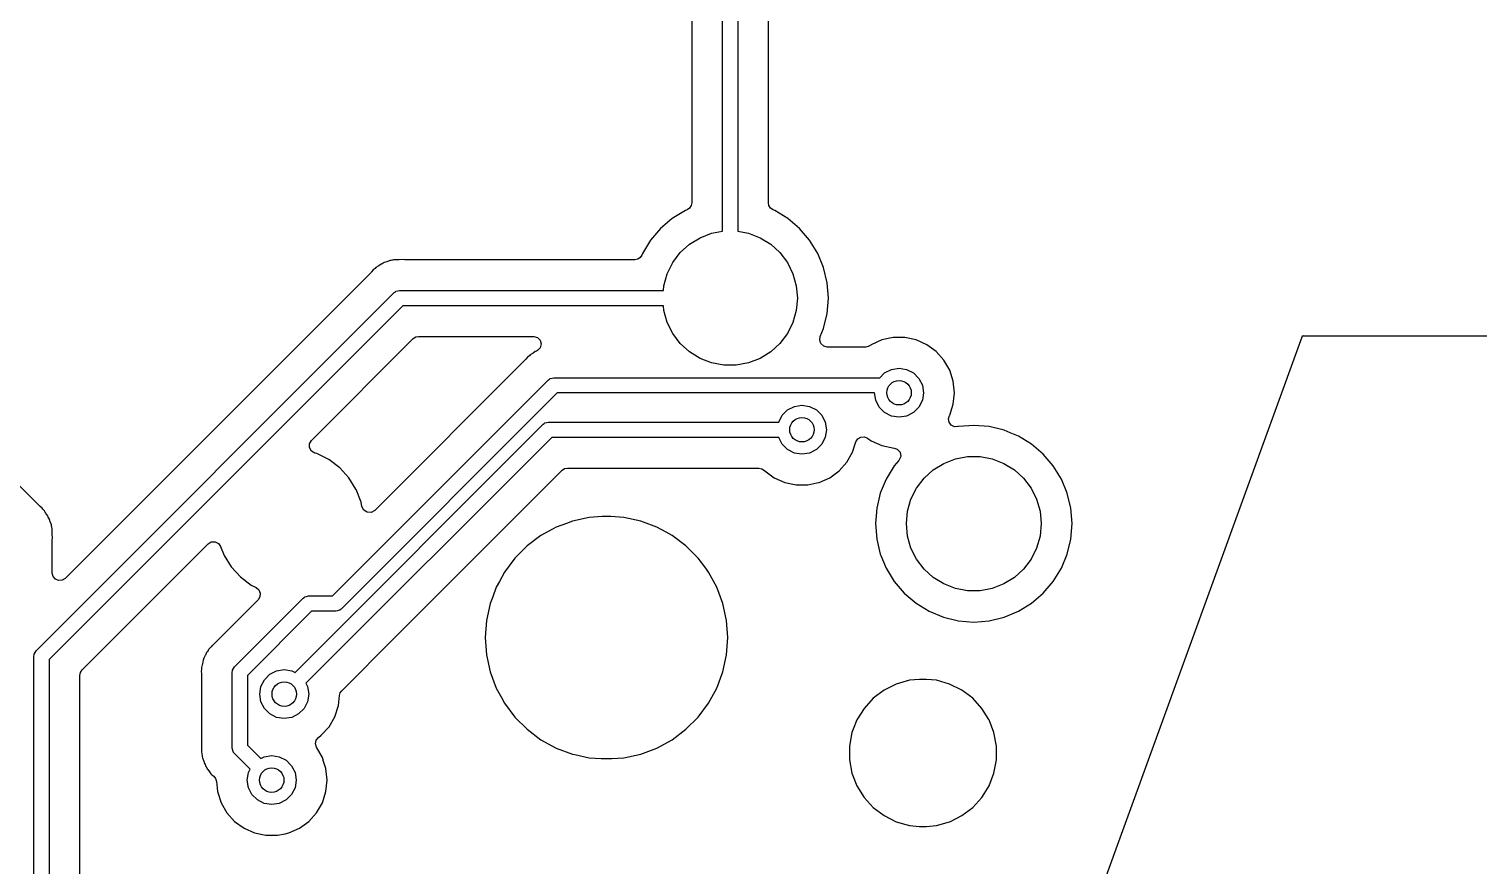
# Model space of a CAD drawing. Extents: x 1.74 to 9.58, y -5.96 to -1.79.
# Drawn here: x 4.497 to 5.43, y -4.138 to -3.6 of the extents above; entities that cross this region are included whole.
import ezdxf

# ---------------------------------------------------------------- set-up
doc = ezdxf.new("R2010")
doc.units = 0
doc.header["$MEASUREMENT"] = 0
doc.layers.add('BLACK', color=7, linetype='CONTINUOUS')

msp = doc.modelspace()

# ---------------------------------------------------------------- linework, layer by layer
at = {"layer": 'BLACK', "linetype": 'CONTINUOUS'}
for p, q in [((4.92365, -3.37459), (4.92365, -3.71195)), ((4.94335, -3.73027), (4.94335, -3.3732)), ((4.9532, -3.37524), (4.9532, -3.73027)), ((4.9729, -3.71195), (4.9729, -3.441)), ((4.91958, -3.7169), (4.91112, -3.72208)), ((4.92064, -3.71646), (4.91958, -3.7169)), ((4.92222, -3.7154), (4.92064, -3.71646)), ((4.92328, -3.71382), (4.92222, -3.7154)), ((4.92365, -3.71195), (4.92328, -3.71382)), ((4.97327, -3.71382), (4.9729, -3.71195)), ((4.97433, -3.7154), (4.97327, -3.71382)), ((4.97591, -3.71646), (4.97433, -3.7154)), ((4.97697, -3.7169), (4.97591, -3.71646)), ((4.98264, -3.72037), (4.97697, -3.7169)), ((4.90358, -3.72852), (4.89714, -3.73606)), ((4.91112, -3.72208), (4.90358, -3.72852)), ((4.98543, -3.72208), (4.98264, -3.72037)), ((4.99297, -3.72852), (4.98543, -3.72208)), ((4.99941, -3.73606), (4.99297, -3.72852)), ((4.50422, -3.9068), (4.33328, -3.73585)), ((4.89714, -3.73606), (4.89196, -3.74452)), ((4.91627, -3.74404), (4.92218, -3.73866)), ((4.92218, -3.73866), (4.92897, -3.73445)), ((4.92897, -3.73445), (4.93642, -3.73156)), ((4.93642, -3.73156), (4.94335, -3.73027)), ((4.9532, -3.73027), (4.96013, -3.73156)), ((4.96013, -3.73156), (4.96758, -3.73445)), ((4.96758, -3.73445), (4.97437, -3.73866)), ((4.97437, -3.73866), (4.98028, -3.74404)), ((5.00459, -3.74452), (4.99941, -3.73606)), ((4.89046, -3.74716), (4.88888, -3.74822)), ((4.89152, -3.74558), (4.89046, -3.74716)), ((4.89196, -3.74452), (4.89152, -3.74558)), ((4.91145, -3.75042), (4.91627, -3.74404)), ((4.98028, -3.74404), (4.9851, -3.75042)), ((5.00839, -3.75368), (5.00459, -3.74452)), ((4.7174, -3.75679), (4.52076, -3.95343)), ((4.71771, -3.75645), (4.7174, -3.75679)), ((4.7188, -3.75512), (4.71771, -3.75645)), ((4.71944, -3.75466), (4.7188, -3.75512)), ((4.72002, -3.75416), (4.71944, -3.75466)), ((4.72058, -3.7536), (4.72002, -3.75416)), ((4.72206, -3.75273), (4.72058, -3.7536)), ((4.72245, -3.75247), (4.72206, -3.75273)), ((4.72384, -3.75146), (4.72245, -3.75247)), ((4.72457, -3.75117), (4.72384, -3.75146)), ((4.72526, -3.75084), (4.72457, -3.75117)), ((4.72594, -3.75044), (4.72526, -3.75084)), ((4.72759, -3.74996), (4.72594, -3.75044)), ((4.72802, -3.74981), (4.72759, -3.74996)), ((4.72962, -3.74917), (4.72802, -3.74981)), ((4.7304, -3.74907), (4.72962, -3.74917)), ((4.73115, -3.74892), (4.7304, -3.74907)), ((4.73191, -3.7487), (4.73115, -3.74892)), ((4.73363, -3.74865), (4.73191, -3.7487)), ((4.73409, -3.74861), (4.73363, -3.74865)), ((4.73425, -3.74859), (4.73409, -3.74861)), ((4.73533, -3.74859), (4.73425, -3.74859)), ((4.73549, -3.74859), (4.73533, -3.74859)), ((4.73825, -3.7485), (4.73549, -3.74859)), ((4.73905, -3.74859), (4.73825, -3.7485)), ((4.88701, -3.74859), (4.73905, -3.74859)), ((4.88888, -3.74822), (4.88701, -3.74859)), ((4.90789, -3.75757), (4.91145, -3.75042)), ((4.9851, -3.75042), (4.98866, -3.75757)), ((5.0107, -3.76333), (5.00839, -3.75368)), ((4.90542, -3.76829), (4.90571, -3.76526)), ((4.90571, -3.76526), (4.90789, -3.75757)), ((4.98866, -3.75757), (4.99084, -3.76526)), ((4.99084, -3.76526), (4.99158, -3.77322)), ((5.01148, -3.77322), (5.0107, -3.76333)), ((4.50203, -4.00002), (4.73232, -3.76974)), ((4.73232, -3.76974), (4.73302, -3.76921)), ((4.73302, -3.76921), (4.73313, -3.76908)), ((4.73313, -3.76908), (4.73324, -3.76905)), ((4.73324, -3.76905), (4.73344, -3.7689)), ((4.73344, -3.7689), (4.73463, -3.76864)), ((4.73463, -3.76864), (4.7358, -3.76829)), ((4.7358, -3.76829), (4.90542, -3.76829)), ((4.99158, -3.77322), (4.99084, -3.78117)), ((5.0107, -3.7831), (5.01148, -3.77322)), ((4.73783, -3.77814), (4.51043, -4.00554)), ((4.90542, -3.77814), (4.73783, -3.77814)), ((4.90571, -3.78117), (4.90542, -3.77814)), ((4.90789, -3.78886), (4.90571, -3.78117)), ((4.99084, -3.78117), (4.98866, -3.78886)), ((5.00839, -3.79275), (5.0107, -3.7831)), ((4.91145, -3.79601), (4.90789, -3.78886)), ((4.98866, -3.78886), (4.9851, -3.79601)), ((5.00624, -3.79794), (5.00839, -3.79275)), ((4.67916, -3.86468), (4.74457, -3.79927)), ((4.74457, -3.79927), (4.74615, -3.79821)), ((4.74615, -3.79821), (4.74802, -3.79784)), ((4.74802, -3.79784), (4.822, -3.79784)), ((4.822, -3.79784), (4.82443, -3.79849)), ((4.82443, -3.79849), (4.82622, -3.80027)), ((4.82622, -3.80027), (4.82688, -3.8027)), ((4.82688, -3.8027), (4.82624, -3.80513)), ((4.91627, -3.80239), (4.91145, -3.79601)), ((4.92218, -3.80778), (4.91627, -3.80239)), ((4.98028, -3.80239), (4.97437, -3.80778)), ((4.9851, -3.79601), (4.98028, -3.80239)), ((5.00589, -3.80029), (5.00624, -3.79794)), ((5.00669, -3.80252), (5.00589, -3.80029)), ((5.00845, -3.80412), (5.00669, -3.80252)), ((5.03832, -3.80376), (5.03696, -3.80445)), ((5.03874, -3.80345), (5.03832, -3.80376)), ((5.03909, -3.8032), (5.03874, -3.80345)), ((5.04589, -3.80017), (5.03909, -3.8032)), ((5.05318, -3.79862), (5.04589, -3.80017)), ((5.06064, -3.79862), (5.05318, -3.79862)), ((5.05318, -3.79862), (5.05318, -3.79862)), ((5.06793, -3.80017), (5.06064, -3.79862)), ((5.06064, -3.79862), (5.06064, -3.79862)), ((5.07473, -3.8032), (5.06793, -3.80017)), ((5.08076, -3.80758), (5.07473, -3.8032)), ((5.31584, -3.7984), (5.08754, -4.42672)), ((5.31587, -3.79824), (5.31584, -3.7984)), ((5.31609, -3.79772), (5.31587, -3.79824)), ((5.31612, -3.79762), (5.31609, -3.79772)), ((5.31613, -3.79762), (5.31612, -3.79762)), ((5.31614, -3.79762), (5.31613, -3.79762)), ((5.31625, -3.79761), (5.31614, -3.79762)), ((5.31683, -3.79759), (5.31625, -3.79761)), ((5.317, -3.79762), (5.31683, -3.79759)), ((5.99954, -3.79762), (5.317, -3.79762)), ((4.8166, -3.81289), (4.71977, -3.90972)), ((4.81691, -3.81255), (4.8166, -3.81289)), ((4.81801, -3.81122), (4.81691, -3.81255)), ((4.81864, -3.81076), (4.81801, -3.81122)), ((4.81923, -3.81026), (4.81864, -3.81076)), ((4.81978, -3.8097), (4.81923, -3.81026)), ((4.82126, -3.80883), (4.81978, -3.8097)), ((4.82165, -3.80858), (4.82126, -3.80883)), ((4.82304, -3.80757), (4.82165, -3.80858)), ((4.82377, -3.80728), (4.82304, -3.80757)), ((4.82445, -3.80694), (4.82377, -3.80728)), ((4.82448, -3.80693), (4.82445, -3.80694)), ((4.82624, -3.80513), (4.82448, -3.80693)), ((4.92897, -3.81198), (4.92218, -3.80778)), ((4.93642, -3.81487), (4.92897, -3.81198)), ((4.96758, -3.81198), (4.96013, -3.81487)), ((4.97437, -3.80778), (4.96758, -3.81198)), ((5.01075, -3.80469), (5.00845, -3.80412)), ((5.03545, -3.80469), (5.01075, -3.80469)), ((5.03696, -3.80445), (5.03545, -3.80469)), ((5.08575, -3.81312), (5.08076, -3.80758)), ((5.08948, -3.81958), (5.08575, -3.81312)), ((4.94428, -3.81634), (4.93642, -3.81487)), ((4.95227, -3.81634), (4.94428, -3.81634)), ((4.96013, -3.81487), (4.95227, -3.81634)), ((5.04459, -3.8244), (5.04765, -3.82133)), ((5.04765, -3.82133), (5.05204, -3.8191)), ((5.05204, -3.8191), (5.05691, -3.81833)), ((5.05691, -3.81833), (5.06178, -3.8191)), ((5.06178, -3.8191), (5.06617, -3.82133)), ((5.06617, -3.82133), (5.06965, -3.82482)), ((5.09178, -3.82666), (5.08948, -3.81958)), ((5.08948, -3.81958), (5.08948, -3.81958)), ((4.69268, -3.96468), (4.83152, -3.82584)), ((4.83152, -3.82584), (4.83222, -3.82531)), ((4.83222, -3.82531), (4.83234, -3.82518)), ((4.83234, -3.82518), (4.83244, -3.82515)), ((4.83244, -3.82515), (4.83264, -3.825)), ((4.83264, -3.825), (4.83383, -3.82474)), ((4.83383, -3.82474), (4.835, -3.8244)), ((4.835, -3.8244), (5.04459, -3.8244)), ((5.06965, -3.82482), (5.07189, -3.82921)), ((5.07189, -3.82921), (5.07266, -3.83407)), ((5.09256, -3.83407), (5.09178, -3.82666)), ((4.83704, -3.83424), (4.6982, -3.97308)), ((5.04119, -3.83424), (4.83704, -3.83424)), ((5.04193, -3.83894), (5.04119, -3.83424)), ((5.04417, -3.84333), (5.04193, -3.83894)), ((5.07189, -3.83894), (5.06965, -3.84333)), ((5.07266, -3.83407), (5.07189, -3.83894)), ((5.09178, -3.84149), (5.09256, -3.83407)), ((4.97954, -3.85292), (4.98175, -3.84858)), ((4.98175, -3.84858), (4.98523, -3.8451)), ((4.98523, -3.8451), (4.98962, -3.84286)), ((4.98962, -3.84286), (4.99449, -3.84209)), ((4.99449, -3.84209), (4.99935, -3.84286)), ((4.99935, -3.84286), (5.00374, -3.8451)), ((5.00374, -3.8451), (5.00723, -3.84858)), ((5.00723, -3.84858), (5.00947, -3.85297)), ((5.04765, -3.84682), (5.04417, -3.84333)), ((5.05204, -3.84905), (5.04765, -3.84682)), ((5.05691, -3.84982), (5.05204, -3.84905)), ((5.06178, -3.84905), (5.05691, -3.84982)), ((5.06617, -3.84682), (5.06178, -3.84905)), ((5.06965, -3.84333), (5.06617, -3.84682)), ((5.08876, -3.85085), (5.08941, -3.84869)), ((5.08941, -3.84869), (5.08948, -3.84857)), ((5.08948, -3.84857), (5.09178, -3.84149)), ((4.66854, -4.01387), (4.82805, -3.85436)), ((4.82805, -3.85436), (4.82875, -3.85383)), ((4.82875, -3.85383), (4.82887, -3.8537)), ((4.82887, -3.8537), (4.82897, -3.85367)), ((4.82897, -3.85367), (4.82917, -3.85352)), ((4.82917, -3.85352), (4.83036, -3.85326)), ((4.83036, -3.85326), (4.83153, -3.85292)), ((4.83153, -3.85292), (4.97954, -3.85292)), ((5.00947, -3.85297), (5.01024, -3.85784)), ((5.01024, -3.85784), (5.00947, -3.86271)), ((5.08915, -3.85307), (5.08876, -3.85085)), ((5.0905, -3.85488), (5.08915, -3.85307)), ((5.09252, -3.85589), (5.0905, -3.85488)), ((5.09477, -3.85588), (5.09252, -3.85589)), ((5.09509, -3.8558), (5.09477, -3.85588)), ((5.10498, -3.85503), (5.09509, -3.8558)), ((5.11486, -3.8558), (5.10498, -3.85503)), ((5.12451, -3.85812), (5.11486, -3.8558)), ((5.12846, -3.85976), (5.12451, -3.85812)), ((5.13367, -3.86192), (5.12846, -3.85976)), ((4.83357, -3.86276), (4.6755, -4.02083)), ((4.67789, -3.86935), (4.6779, -3.86685)), ((4.6779, -3.86685), (4.67916, -3.86468)), ((4.97954, -3.86276), (4.83357, -3.86276)), ((4.98175, -3.8671), (4.97954, -3.86276)), ((4.98523, -3.87058), (4.98175, -3.8671)), ((5.00723, -3.8671), (5.00374, -3.87058)), ((5.00947, -3.86271), (5.00723, -3.8671)), ((5.02705, -3.87234), (5.02922, -3.86568)), ((5.02922, -3.86568), (5.03041, -3.86373)), ((5.03041, -3.86373), (5.03235, -3.86254)), ((5.03235, -3.86254), (5.03463, -3.86236)), ((5.03463, -3.86236), (5.03673, -3.86324)), ((5.03673, -3.86324), (5.03909, -3.86495)), ((5.03909, -3.86495), (5.03909, -3.86495)), ((5.03909, -3.86495), (5.03909, -3.86495)), ((5.03909, -3.86495), (5.04589, -3.86798)), ((5.04589, -3.86798), (5.05368, -3.86963)), ((5.14213, -3.8671), (5.13367, -3.86192)), ((5.14967, -3.87354), (5.14213, -3.8671)), ((4.67912, -3.87154), (4.67789, -3.86935)), ((4.68128, -3.87282), (4.67912, -3.87154)), ((4.6825, -3.87317), (4.68128, -3.87282)), ((4.69034, -3.87707), (4.6825, -3.87317)), ((4.69733, -3.88235), (4.69034, -3.87707)), ((4.98962, -3.87282), (4.98523, -3.87058)), ((4.99449, -3.87359), (4.98962, -3.87282)), ((4.99935, -3.87282), (4.99449, -3.87359)), ((5.00374, -3.87058), (4.99935, -3.87282)), ((5.02333, -3.87879), (5.02705, -3.87234)), ((5.05368, -3.86963), (5.05367, -3.86969)), ((5.05367, -3.86969), (5.05575, -3.8703)), ((5.05683, -3.87758), (5.05384, -3.88108)), ((5.05575, -3.8703), (5.05755, -3.87237)), ((5.05796, -3.87508), (5.05683, -3.87758)), ((5.05755, -3.87237), (5.05796, -3.87508)), ((5.08567, -3.87947), (5.09313, -3.87658)), ((5.09313, -3.87658), (5.10098, -3.87511)), ((5.10098, -3.87511), (5.10897, -3.87511)), ((5.10897, -3.87511), (5.11683, -3.87658)), ((5.11683, -3.87658), (5.12428, -3.87947)), ((5.15611, -3.88108), (5.14967, -3.87354)), ((4.70323, -3.88883), (4.69733, -3.88235)), ((4.73271, -3.99149), (4.8403, -3.8839)), ((4.8403, -3.8839), (4.84188, -3.88284)), ((4.84188, -3.88284), (4.84375, -3.88247)), ((4.84375, -3.88247), (4.96678, -3.88247)), ((4.96678, -3.88247), (4.96877, -3.88289)), ((4.96877, -3.88289), (4.97041, -3.88408)), ((4.97041, -3.88408), (4.97063, -3.88433)), ((4.97063, -3.88433), (4.97666, -3.88871)), ((5.01231, -3.88871), (5.01834, -3.88433)), ((5.01834, -3.88433), (5.02333, -3.87879)), ((5.05384, -3.88108), (5.04866, -3.88954)), ((5.07297, -3.88906), (5.07888, -3.88367)), ((5.07888, -3.88367), (5.08567, -3.87947)), ((5.12428, -3.87947), (5.13108, -3.88367)), ((5.13108, -3.88367), (5.13698, -3.88906)), ((5.16129, -3.88954), (5.15611, -3.88108)), ((4.70766, -3.89598), (4.70323, -3.88883)), ((4.70784, -3.89627), (4.70766, -3.89598)), ((4.71101, -3.90444), (4.70784, -3.89627)), ((4.97666, -3.88871), (4.97666, -3.88871)), ((4.97666, -3.88871), (4.97666, -3.88871)), ((4.97666, -3.88871), (4.98347, -3.89174)), ((4.98347, -3.89174), (4.99076, -3.89329)), ((4.99076, -3.89329), (4.99076, -3.89329)), ((4.99076, -3.89329), (4.99821, -3.89329)), ((4.99821, -3.89329), (5.00403, -3.89206)), ((4.99821, -3.89329), (4.99821, -3.89329)), ((5.00403, -3.89206), (5.0055, -3.89174)), ((5.0055, -3.89174), (5.01231, -3.88871)), ((5.04866, -3.88954), (5.04486, -3.8987)), ((5.06459, -3.90259), (5.06816, -3.89544)), ((5.06816, -3.89544), (5.07297, -3.88906)), ((5.13698, -3.88906), (5.1418, -3.89544)), ((5.1418, -3.89544), (5.14536, -3.90259)), ((5.16509, -3.8987), (5.16129, -3.88954)), ((4.71152, -3.90717), (4.71101, -3.90444)), ((5.04486, -3.8987), (5.04255, -3.90835)), ((5.06241, -3.91028), (5.06459, -3.90259)), ((5.14536, -3.90259), (5.14755, -3.91028)), ((5.16741, -3.90835), (5.16509, -3.8987)), ((4.50456, -3.90711), (4.50422, -3.9068)), ((4.50589, -3.90821), (4.50456, -3.90711)), ((4.50635, -3.90884), (4.50589, -3.90821)), ((4.50685, -3.90943), (4.50635, -3.90884)), ((4.50741, -3.90998), (4.50685, -3.90943)), ((4.50797, -3.91093), (4.50741, -3.90998)), ((4.50828, -3.91146), (4.50797, -3.91093)), ((4.50854, -3.91185), (4.50828, -3.91146)), ((4.50955, -3.91324), (4.50854, -3.91185)), ((4.50984, -3.91397), (4.50955, -3.91324)), ((4.50955, -3.91324), (4.50955, -3.91324)), ((4.51017, -3.91466), (4.50984, -3.91397)), ((4.51058, -3.91534), (4.51017, -3.91466)), ((4.51063, -3.91551), (4.51058, -3.91534)), ((4.51106, -3.91699), (4.51063, -3.91551)), ((4.71267, -3.90952), (4.71152, -3.90717)), ((4.71487, -3.91093), (4.71267, -3.90952)), ((4.71749, -3.91101), (4.71487, -3.91093)), ((4.71977, -3.90972), (4.71749, -3.91101)), ((4.85773, -3.91431), (4.84686, -3.91667)), ((4.86605, -3.91371), (4.85773, -3.91431)), ((4.87161, -3.91371), (4.86605, -3.91371)), ((4.86605, -3.91371), (4.86605, -3.91371)), ((4.87993, -3.91431), (4.87161, -3.91371)), ((4.87161, -3.91371), (4.87161, -3.91371)), ((4.8908, -3.91667), (4.87993, -3.91431)), ((5.04255, -3.90835), (5.04177, -3.91823)), ((5.06167, -3.91823), (5.06241, -3.91028)), ((5.14755, -3.91028), (5.14828, -3.91823)), ((5.16818, -3.91823), (5.16741, -3.90835)), ((4.5112, -3.91743), (4.51106, -3.91699)), ((4.51184, -3.91902), (4.5112, -3.91743)), ((4.51194, -3.91981), (4.51184, -3.91902)), ((4.51209, -3.92056), (4.51194, -3.91981)), ((4.51231, -3.92131), (4.51209, -3.92056)), ((4.51231, -3.92138), (4.51231, -3.92131)), ((4.51237, -3.92303), (4.51231, -3.92138)), ((4.5124, -3.92349), (4.51237, -3.92303)), ((4.51242, -3.92365), (4.5124, -3.92349)), ((4.51242, -3.92473), (4.51242, -3.92365)), ((4.51242, -3.92489), (4.51242, -3.92473)), ((4.51251, -3.92765), (4.51242, -3.92489)), ((4.83415, -3.92181), (4.82667, -3.92589)), ((4.83644, -3.92056), (4.83415, -3.92181)), ((4.84305, -3.9181), (4.83644, -3.92056)), ((4.84686, -3.91667), (4.84305, -3.9181)), ((4.90122, -3.92056), (4.8908, -3.91667)), ((4.8908, -3.91667), (4.8908, -3.91667)), ((4.90712, -3.92378), (4.90122, -3.92056)), ((4.91099, -3.92589), (4.90712, -3.92378)), ((5.04177, -3.91823), (5.04255, -3.92812)), ((5.06241, -3.92619), (5.06167, -3.91823)), ((5.14828, -3.91823), (5.14755, -3.92619)), ((5.16741, -3.92812), (5.16818, -3.91823)), ((4.51242, -3.92845), (4.51251, -3.92765)), ((4.51242, -3.94998), (4.51242, -3.92845)), ((4.54984, -3.994), (4.61265, -3.93119)), ((4.61265, -3.93119), (4.61471, -3.92996)), ((4.61471, -3.92996), (4.61711, -3.92987)), ((4.61711, -3.92987), (4.61926, -3.93092)), ((4.61926, -3.93092), (4.62065, -3.93288)), ((4.62065, -3.93288), (4.62286, -3.93859)), ((4.81777, -3.93256), (4.8099, -3.94043)), ((4.82667, -3.92589), (4.81777, -3.93256)), ((4.91989, -3.93256), (4.91099, -3.92589)), ((4.92776, -3.94043), (4.91989, -3.93256)), ((5.04255, -3.92812), (5.04486, -3.93777)), ((5.06459, -3.93388), (5.06241, -3.92619)), ((5.06816, -3.94103), (5.06459, -3.93388)), ((5.14536, -3.93388), (5.1418, -3.94103)), ((5.14755, -3.92619), (5.14536, -3.93388)), ((5.16509, -3.93777), (5.16741, -3.92812)), ((4.62286, -3.93859), (4.62747, -3.94604)), ((4.8099, -3.94043), (4.80323, -3.94933)), ((4.93262, -3.94693), (4.92776, -3.94043)), ((5.04486, -3.93777), (5.0452, -3.93859)), ((5.0452, -3.93859), (5.04866, -3.94693)), ((5.07297, -3.94741), (5.06816, -3.94103)), ((5.1418, -3.94103), (5.13698, -3.94741)), ((5.16129, -3.94693), (5.16509, -3.93777)), ((4.51295, -3.95219), (4.51242, -3.94998)), ((4.51443, -3.95393), (4.51295, -3.95219)), ((4.62747, -3.94604), (4.63337, -3.95251)), ((4.63337, -3.95251), (4.64037, -3.95779)), ((4.80323, -3.94933), (4.79993, -3.95539)), ((4.93443, -3.94933), (4.93262, -3.94693)), ((4.93976, -3.9591), (4.93443, -3.94933)), ((5.04866, -3.94693), (5.05384, -3.95539)), ((5.07888, -3.95279), (5.07297, -3.94741)), ((5.08567, -3.957), (5.07888, -3.95279)), ((5.13108, -3.95279), (5.12428, -3.957)), ((5.13698, -3.94741), (5.13108, -3.95279)), ((5.15611, -3.95539), (5.16129, -3.94693)), ((4.51654, -3.9548), (4.51443, -3.95393)), ((4.51881, -3.95462), (4.51654, -3.9548)), ((4.52076, -3.95343), (4.51881, -3.95462)), ((4.64037, -3.95779), (4.64349, -3.95934)), ((4.64349, -3.95934), (4.64525, -3.96082)), ((4.64525, -3.96082), (4.64613, -3.96293)), ((4.7979, -3.9591), (4.79562, -3.96521)), ((4.79993, -3.95539), (4.7979, -3.9591)), ((4.94365, -3.96952), (4.93976, -3.9591)), ((5.05384, -3.95539), (5.06028, -3.96293)), ((5.09313, -3.95989), (5.08567, -3.957)), ((5.10098, -3.96136), (5.09313, -3.95989)), ((5.10897, -3.96136), (5.10098, -3.96136)), ((5.11683, -3.95989), (5.10897, -3.96136)), ((5.12428, -3.957), (5.11683, -3.95989)), ((5.14967, -3.96293), (5.15611, -3.95539)), ((4.64477, -3.96717), (4.61794, -3.994)), ((4.62957, -4.01023), (4.67369, -3.96612)), ((4.64596, -3.96521), (4.64477, -3.96717)), ((4.64613, -3.96293), (4.64596, -3.96521)), ((4.67369, -3.96612), (4.67439, -3.96559)), ((4.67439, -3.96559), (4.6745, -3.96546)), ((4.6745, -3.96546), (4.67461, -3.96543)), ((4.67461, -3.96543), (4.67481, -3.96528)), ((4.67481, -3.96528), (4.676, -3.96502)), ((4.676, -3.96502), (4.67717, -3.96468)), ((4.67717, -3.96468), (4.69268, -3.96468)), ((4.79401, -3.96952), (4.79165, -3.98039)), ((4.79562, -3.96521), (4.79401, -3.96952)), ((4.94601, -3.98039), (4.94365, -3.96952)), ((5.06028, -3.96293), (5.06782, -3.96937)), ((5.06782, -3.96937), (5.07628, -3.97455)), ((5.13367, -3.97455), (5.14213, -3.96937)), ((5.14213, -3.96937), (5.14967, -3.96293)), ((4.6792, -3.97452), (4.63797, -4.01575)), ((4.69472, -3.97452), (4.6792, -3.97452)), ((4.69589, -3.97417), (4.69472, -3.97452)), ((4.69708, -3.97392), (4.69589, -3.97417)), ((4.69728, -3.97377), (4.69708, -3.97392)), ((4.69738, -3.97374), (4.69728, -3.97377)), ((4.6975, -3.9736), (4.69738, -3.97374)), ((4.6982, -3.97308), (4.6975, -3.9736)), ((4.79165, -3.98039), (4.79086, -3.99149)), ((4.9468, -3.99149), (4.94601, -3.98039)), ((5.07628, -3.97455), (5.08544, -3.97835)), ((5.08544, -3.97835), (5.09509, -3.98066)), ((5.09509, -3.98066), (5.10498, -3.98144)), ((5.10498, -3.98144), (5.11486, -3.98066)), ((5.11486, -3.98066), (5.12451, -3.97835)), ((5.12451, -3.97835), (5.13367, -3.97455)), ((4.53157, -4.01227), (4.54984, -3.994)), ((4.61297, -3.99913), (4.61259, -3.99982)), ((4.61414, -3.99787), (4.61297, -3.99913)), ((4.61444, -3.99752), (4.61414, -3.99787)), ((4.61454, -3.9974), (4.61444, -3.99752)), ((4.61531, -3.99663), (4.61454, -3.9974)), ((4.61541, -3.99652), (4.61531, -3.99663)), ((4.6173, -3.99451), (4.61541, -3.99652)), ((4.61794, -3.994), (4.6173, -3.99451)), ((4.69856, -4.02564), (4.73271, -3.99149)), ((4.79086, -3.99149), (4.79165, -4.00259)), ((4.94601, -4.00259), (4.9468, -3.99149)), ((4.50059, -4.0035), (4.50072, -4.00263)), ((4.50059, -4.40079), (4.50059, -4.0035)), ((4.5007, -4.00245), (4.50075, -4.00236)), ((4.50072, -4.00263), (4.5007, -4.00245)), ((4.50075, -4.00236), (4.50079, -4.00211)), ((4.50079, -4.00211), (4.50145, -4.00109)), ((4.50145, -4.00109), (4.50203, -4.00002)), ((4.51043, -4.00554), (4.51043, -4.39875)), ((4.60885, -4.00894), (4.60842, -4.0106)), ((4.60894, -4.00849), (4.60885, -4.00894)), ((4.60921, -4.00679), (4.60894, -4.00849)), ((4.60952, -4.00607), (4.60921, -4.00679)), ((4.60977, -4.00534), (4.60952, -4.00607)), ((4.60997, -4.00458), (4.60977, -4.00534)), ((4.6108, -4.00307), (4.60997, -4.00458)), ((4.611, -4.00266), (4.6108, -4.00307)), ((4.61168, -4.00108), (4.611, -4.00266)), ((4.61217, -4.00046), (4.61168, -4.00108)), ((4.61259, -3.99982), (4.61217, -4.00046)), ((4.79165, -4.00259), (4.79401, -4.01346)), ((4.94365, -4.01346), (4.94601, -4.00259)), ((4.53014, -4.01572), (4.53051, -4.01385)), ((4.53014, -4.39274), (4.53014, -4.01572)), ((4.53051, -4.01385), (4.53157, -4.01227)), ((4.60836, -4.01216), (4.60824, -4.01294)), ((4.60824, -4.01294), (4.6084, -4.01465)), ((4.60842, -4.01139), (4.60836, -4.01216)), ((4.6084, -4.01465), (4.60842, -4.01511)), ((4.60842, -4.0106), (4.60842, -4.01139)), ((4.60842, -4.01511), (4.60842, -4.05932)), ((4.62813, -4.01371), (4.62825, -4.01284)), ((4.62813, -4.06257), (4.62813, -4.01371)), ((4.62824, -4.01267), (4.62829, -4.01257)), ((4.62825, -4.01284), (4.62824, -4.01267)), ((4.62829, -4.01257), (4.62832, -4.01233)), ((4.62832, -4.01233), (4.62898, -4.0113)), ((4.62898, -4.0113), (4.62957, -4.01023)), ((4.63797, -4.01575), (4.63797, -4.06054)), ((4.64885, -4.01852), (4.65233, -4.01504)), ((4.65233, -4.01504), (4.65672, -4.0128)), ((4.65672, -4.0128), (4.66159, -4.01203)), ((4.66159, -4.01203), (4.66646, -4.0128)), ((4.66646, -4.0128), (4.66854, -4.01387)), ((4.79401, -4.01346), (4.79401, -4.01346)), ((4.79401, -4.01346), (4.7979, -4.02388)), ((4.93976, -4.02388), (4.94365, -4.01346)), ((5.07012, -4.01829), (5.06358, -4.01889)), ((5.07449, -4.01829), (5.07012, -4.01829)), ((5.07012, -4.01829), (5.07012, -4.01829)), ((5.08103, -4.01889), (5.07449, -4.01829)), ((5.07449, -4.01829), (5.07449, -4.01829)), ((4.64584, -4.02778), (4.64661, -4.02291)), ((4.64661, -4.02291), (4.64885, -4.01852)), ((4.6755, -4.02083), (4.67657, -4.02291)), ((4.67657, -4.02291), (4.67734, -4.02778)), ((4.69715, -4.02858), (4.6976, -4.02699)), ((4.6976, -4.02699), (4.69856, -4.02564)), ((4.7979, -4.02388), (4.80123, -4.02998)), ((4.93443, -4.03365), (4.93976, -4.02388)), ((5.04732, -4.02519), (5.04033, -4.03047)), ((5.05516, -4.02129), (5.04732, -4.02519)), ((5.06358, -4.01889), (5.05516, -4.02129)), ((5.08945, -4.02129), (5.08103, -4.01889)), ((5.09729, -4.02519), (5.08945, -4.02129)), ((5.10428, -4.03047), (5.09729, -4.02519)), ((4.64661, -4.03265), (4.64584, -4.02778)), ((4.64885, -4.03704), (4.64661, -4.03265)), ((4.65233, -4.04052), (4.64885, -4.03704)), ((4.67433, -4.03704), (4.67085, -4.04052)), ((4.67657, -4.03265), (4.67433, -4.03704)), ((4.67734, -4.02778), (4.67657, -4.03265)), ((4.69416, -4.04228), (4.69646, -4.03519)), ((4.69646, -4.03519), (4.69715, -4.02858)), ((4.80123, -4.02998), (4.80323, -4.03365)), ((4.80323, -4.03365), (4.8099, -4.04255)), ((4.92776, -4.04255), (4.93443, -4.03365)), ((5.03443, -4.03695), (5.02982, -4.04439)), ((5.04033, -4.03047), (5.03443, -4.03695)), ((5.11019, -4.03695), (5.10428, -4.03047)), ((5.11459, -4.04405), (5.11019, -4.03695)), ((4.65672, -4.04276), (4.65233, -4.04052)), ((4.66159, -4.04353), (4.65672, -4.04276)), ((4.66646, -4.04276), (4.66159, -4.04353)), ((4.67085, -4.04052), (4.66646, -4.04276)), ((4.69043, -4.04873), (4.69416, -4.04228)), ((4.8099, -4.04255), (4.81777, -4.05042)), ((4.91989, -4.05042), (4.92776, -4.04255)), ((5.02982, -4.04439), (5.02748, -4.05042)), ((5.1148, -4.04439), (5.11459, -4.04405)), ((5.11796, -4.05256), (5.1148, -4.04439)), ((4.68213, -4.05738), (4.68365, -4.05557)), ((4.68365, -4.05557), (4.68544, -4.05427)), ((4.68544, -4.05427), (4.69043, -4.04873)), ((4.81777, -4.05042), (4.82667, -4.05709)), ((4.91099, -4.05709), (4.91989, -4.05042)), ((5.02665, -4.05256), (5.02504, -4.06117)), ((5.02748, -4.05042), (5.02665, -4.05256)), ((5.11957, -4.06117), (5.11796, -4.05256)), ((4.60842, -4.05932), (4.60833, -4.06012)), ((4.60833, -4.06012), (4.60842, -4.06288)), ((4.60842, -4.06288), (4.60842, -4.06304)), ((4.60842, -4.06304), (4.60842, -4.06412)), ((4.60842, -4.06412), (4.60844, -4.06428)), ((4.60844, -4.06428), (4.60848, -4.06474)), ((4.60848, -4.06474), (4.60853, -4.06646)), ((4.62847, -4.06374), (4.62813, -4.06257)), ((4.62873, -4.06493), (4.62847, -4.06374)), ((4.62888, -4.06513), (4.62873, -4.06493)), ((4.63797, -4.06054), (4.64659, -4.06916)), ((4.68164, -4.05969), (4.68213, -4.05738)), ((4.68229, -4.06196), (4.68164, -4.05969)), ((4.68611, -4.06857), (4.68229, -4.06196)), ((4.82667, -4.05709), (4.82667, -4.05709)), ((4.82667, -4.05709), (4.83644, -4.06242)), ((4.83644, -4.06242), (4.84686, -4.06631)), ((4.8908, -4.06631), (4.90122, -4.06242)), ((4.90122, -4.06242), (4.91099, -4.05709)), ((5.02504, -4.06117), (5.02504, -4.06993)), ((5.11957, -4.06993), (5.11957, -4.06117)), ((4.60853, -4.06646), (4.60875, -4.06721)), ((4.60875, -4.06721), (4.60891, -4.06796)), ((4.60891, -4.06796), (4.609, -4.06875)), ((4.609, -4.06875), (4.60964, -4.07035)), ((4.60964, -4.07035), (4.60979, -4.07078)), ((4.60979, -4.07078), (4.61027, -4.07243)), ((4.61027, -4.07243), (4.61067, -4.07311)), ((4.61067, -4.07311), (4.611, -4.0738)), ((4.611, -4.0738), (4.6113, -4.07453)), ((4.62891, -4.06524), (4.62888, -4.06513)), ((4.62904, -4.06535), (4.62891, -4.06524)), ((4.62957, -4.06605), (4.62904, -4.06535)), ((4.63963, -4.07612), (4.62957, -4.06605)), ((4.64659, -4.06916), (4.64868, -4.06809)), ((4.64868, -4.06809), (4.65354, -4.06732)), ((4.65354, -4.06732), (4.65841, -4.06809)), ((4.65841, -4.06809), (4.6628, -4.07033)), ((4.6628, -4.07033), (4.66628, -4.07381)), ((4.66628, -4.07381), (4.66852, -4.0782)), ((4.68655, -4.06993), (4.68611, -4.06857)), ((4.68669, -4.07035), (4.68655, -4.06993)), ((4.68841, -4.07566), (4.68669, -4.07035)), ((4.84686, -4.06631), (4.84686, -4.06631)), ((4.84686, -4.06631), (4.84686, -4.06631)), ((4.84686, -4.06631), (4.84841, -4.06664)), ((4.84841, -4.06664), (4.85773, -4.06867)), ((4.85773, -4.06867), (4.86546, -4.06922)), ((4.86546, -4.06922), (4.86605, -4.06927)), ((4.86605, -4.06927), (4.86605, -4.06927)), ((4.86605, -4.06927), (4.87161, -4.06927)), ((4.87161, -4.06927), (4.87216, -4.06923)), ((4.87161, -4.06927), (4.87161, -4.06927)), ((4.87216, -4.06923), (4.87993, -4.06867)), ((4.87993, -4.06867), (4.8908, -4.06631)), ((5.02504, -4.06993), (5.02665, -4.07854)), ((5.11796, -4.07854), (5.11957, -4.06993)), ((4.6113, -4.07453), (4.6113, -4.07453)), ((4.6113, -4.07453), (4.61231, -4.07592)), ((4.61231, -4.07592), (4.61256, -4.07631)), ((4.61256, -4.07631), (4.61343, -4.07779)), ((4.61343, -4.07779), (4.61343, -4.07779)), ((4.61343, -4.07779), (4.61343, -4.07779)), ((4.61343, -4.07779), (4.61399, -4.07835)), ((4.61399, -4.07835), (4.61449, -4.07893)), ((4.61449, -4.07893), (4.61495, -4.07957)), ((4.61495, -4.07957), (4.61624, -4.08063)), ((4.61624, -4.08063), (4.61743, -4.08208)), ((4.61743, -4.08208), (4.61798, -4.08388)), ((4.6378, -4.08307), (4.63857, -4.0782)), ((4.63857, -4.08794), (4.6378, -4.08307)), ((4.63857, -4.0782), (4.63963, -4.07612)), ((4.66852, -4.0782), (4.66929, -4.08307)), ((4.66929, -4.08307), (4.66852, -4.08794)), ((4.68919, -4.08307), (4.68841, -4.07566)), ((4.68841, -4.09048), (4.68919, -4.08307)), ((5.02665, -4.07854), (5.02705, -4.07957)), ((5.02705, -4.07957), (5.02982, -4.08671)), ((5.1148, -4.08671), (5.11796, -4.07854)), ((4.61798, -4.08388), (4.61867, -4.09048)), ((4.61867, -4.09048), (4.62098, -4.09757)), ((4.6408, -4.09233), (4.63857, -4.08794)), ((4.64429, -4.09581), (4.6408, -4.09233)), ((4.66628, -4.09233), (4.6628, -4.09581)), ((4.66852, -4.08794), (4.66628, -4.09233)), ((4.68611, -4.09757), (4.68841, -4.09048)), ((5.02982, -4.08671), (5.03443, -4.09415)), ((5.11019, -4.09415), (5.11163, -4.09182)), ((5.11163, -4.09182), (5.1148, -4.08671)), ((4.62098, -4.09757), (4.6247, -4.10402)), ((4.64868, -4.09805), (4.64429, -4.09581)), ((4.65354, -4.09882), (4.64868, -4.09805)), ((4.65841, -4.09805), (4.65354, -4.09882)), ((4.6628, -4.09581), (4.65841, -4.09805)), ((4.68238, -4.10402), (4.68611, -4.09757)), ((5.03443, -4.09415), (5.04033, -4.10063)), ((5.04033, -4.10063), (5.04732, -4.10591)), ((5.09729, -4.10591), (5.10428, -4.10063)), ((5.10428, -4.10063), (5.10824, -4.09628)), ((5.10824, -4.09628), (5.11019, -4.09415)), ((4.6247, -4.10402), (4.62969, -4.10956)), ((4.62969, -4.10956), (4.63572, -4.11394)), ((4.67137, -4.11394), (4.6774, -4.10956)), ((4.6774, -4.10956), (4.68238, -4.10402)), ((5.04732, -4.10591), (5.05516, -4.10981)), ((5.05516, -4.10981), (5.06358, -4.11221)), ((5.08103, -4.11221), (5.08945, -4.10981)), ((5.08945, -4.10981), (5.08995, -4.10956)), ((5.08995, -4.10956), (5.09729, -4.10591)), ((4.63572, -4.11394), (4.64253, -4.11697)), ((4.64253, -4.11697), (4.64982, -4.11852)), ((4.64982, -4.11852), (4.64982, -4.11852)), ((4.64982, -4.11852), (4.65727, -4.11852)), ((4.65727, -4.11852), (4.66213, -4.11749)), ((4.65727, -4.11852), (4.65727, -4.11852)), ((4.66213, -4.11749), (4.66456, -4.11697)), ((4.66456, -4.11697), (4.67137, -4.11394)), ((5.06358, -4.11221), (5.07012, -4.11281)), ((5.07012, -4.11281), (5.07012, -4.11281)), ((5.07012, -4.11281), (5.07449, -4.11281)), ((5.07449, -4.11281), (5.08103, -4.11221)), ((5.07449, -4.11281), (5.07449, -4.11281))]:
    msp.add_line(p, q, dxfattribs=at)
at = {"layer": 'BLACK'}
for centre in [(5.05691, -3.83407), (4.99449, -3.85784), (4.66159, -4.02778), (4.65354, -4.08307)]:
    msp.add_circle(centre, 0.00787, dxfattribs=at)

doc.saveas('drawing.dxf')
